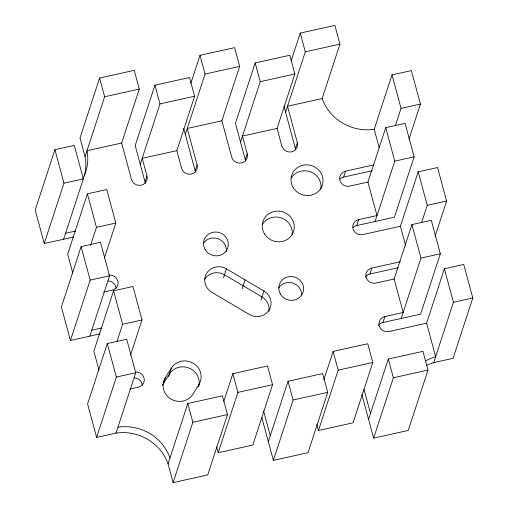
<?xml version="1.0" encoding="UTF-8"?>
<svg xmlns="http://www.w3.org/2000/svg" width="508" height="508" viewBox="0 0 508 508"><rect width="100%" height="100%" fill="white"/><g stroke="black" fill="none" stroke-linecap="round" stroke-linejoin="round"><path stroke-width="0.76" d="M63.621 239.224L83.344 178.867L74.295 145.383L54.928 149.682L35.198 210.039L44.247 243.523L73.685 236.988M44.247 243.523L63.97 183.166L54.928 149.682M145.263 183.267A8.045 7.645 18.1 0 0 145.028 181.94L135.198 145.536L154.921 85.185L189.554 77.502L194.615 96.234L176.828 150.647L142.196 158.331L146.971 175.997A8.045 7.645 18.1 0 1 141.249 185.21A8.045 7.645 18.1 0 1 131.477 179.438L121.641 143.034L139.275 89.084L134.214 70.352L99.581 78.035L80.01 137.928L85.071 156.661A46.412 44.12 18.1 0 1 84.29 175.99M85.071 156.661L104.642 96.768L99.581 78.035M104.362 258.077L115.811 223.044L106.763 189.56L87.395 193.853L67.666 254.21L72.809 273.234M89.808 336.169L109.538 275.812L100.489 242.329L81.115 246.628L61.392 306.978L70.434 340.468L99.873 333.934M90.519 245.447L96.437 227.343L87.395 193.853M70.434 340.468L90.164 280.111L81.115 246.628M140.259 164.268L159.982 103.918L154.921 85.185M145.028 181.94L146.971 175.997M130.556 355.022L142.005 319.983L132.956 286.499L113.582 290.798L93.859 351.155L98.997 370.18M190.862 83.242L199.987 55.328L234.62 47.644L239.681 66.377L221.894 120.79L231.731 157.194A8.045 7.645 18.1 0 0 241.503 162.966A8.045 7.645 18.1 0 0 247.225 153.753L242.449 136.087L277.082 128.403L294.869 73.984L289.808 55.258L255.175 62.941L235.452 123.292L245.281 159.696A8.045 7.645 18.1 0 1 245.516 161.023M116.002 433.108L135.725 372.758L126.683 339.268L107.309 343.567L87.579 403.924L96.628 437.407L116.002 433.108A46.412 44.12 18.1 0 1 168.065 463.868L173.126 482.6L207.759 474.916L227.482 414.56L222.421 395.827L187.795 403.511L168.065 463.868M116.961 341.636L122.631 324.282L113.582 290.798M185.325 134.417L205.048 74.06L199.987 55.328M96.628 437.407L116.357 377.057L107.309 343.567M195.389 172.142A8.045 7.645 18.1 0 0 195.155 170.815L197.098 164.878L187.261 128.473L221.894 120.79M240.513 142.024L260.236 81.674L255.175 62.941M162.916 385.077L165.265 377.876L171.336 368.11A16.091 15.297 18.1 0 1 193.256 363.245A16.091 15.297 18.1 0 1 198.977 384.435L198.253 386.664M168.573 376.555L171.336 368.11M245.281 159.696L247.225 153.753M291.116 60.998L300.241 33.084L334.874 25.4L339.935 44.133L322.148 98.546L287.515 106.229L297.351 142.627L295.408 148.571A8.045 7.645 18.1 0 1 295.643 149.898M223.437 277.933L226.409 268.84L263.931 291.008A14.484 13.767 18.1 0 1 269.088 310.083A14.484 13.767 18.1 0 1 249.358 314.458L211.836 292.291A14.484 13.767 18.1 0 1 206.68 273.221A14.484 13.767 18.1 0 1 226.409 268.84M285.579 112.173L305.302 51.816L300.241 33.084M173.126 482.6L192.856 422.243L187.795 403.511M242.094 288.957L245.066 279.864M223.844 401.237L232.861 373.659L267.487 365.976L272.548 384.708L252.825 445.059L218.192 452.742L216.573 446.748M260.96 300.101L263.931 291.008M218.192 452.742L237.922 392.392L232.861 373.659M340.074 178.949A8.045 7.645 18.1 0 1 343.675 177.082L345.618 171.145L373.272 165.005M268.319 441.623L288.049 381.267L322.675 373.583L327.736 392.316L308.013 452.672L273.38 460.356L261.849 417.665M379.146 147.568L374.212 129.305L391.998 74.892L411.372 70.593L420.421 104.077L409.073 138.779M273.38 460.356L293.11 399.999L288.049 381.267M435.019 236.48L446.608 201.022L437.566 167.532L418.192 171.831L400.406 226.244L362.763 234.601A8.045 7.645 18.1 0 1 352.99 228.829A8.045 7.645 18.1 0 1 358.712 219.615L376.987 215.557L367.938 182.074L385.724 127.66L405.092 123.361L414.141 156.845L394.418 217.202L356.768 225.552A8.045 7.645 18.1 0 0 353.168 227.419M356.768 225.552L358.712 219.615M395.44 125.52L401.047 108.375L391.998 74.892M375.044 221.501L394.767 161.144L385.724 127.66M323.856 379.736L333.115 351.415L367.741 343.732L372.802 362.464L353.079 422.815L318.446 430.498L316.827 424.504M318.446 430.498L338.176 370.148L333.115 351.415M365.36 276.885A8.045 7.645 18.1 0 1 369.868 274.028L371.805 268.084L400.234 261.779M426.542 365.43A46.412 44.12 18.1 0 1 433.705 362.617L453.072 358.318L472.802 297.961L463.753 264.478L444.379 268.776L426.599 323.19L388.95 331.54A8.045 7.645 18.1 0 1 379.178 325.768A8.045 7.645 18.1 0 1 384.905 316.554L403.174 312.503L394.132 279.019L411.912 224.606L431.286 220.307L440.334 253.79L420.605 314.147L382.962 322.497A8.045 7.645 18.1 0 0 378.454 325.355M382.962 322.497L384.905 316.554M421.634 222.466L427.241 205.321L418.192 171.831M401.237 318.44L420.961 258.089L411.912 224.606M368.573 419.379L388.303 359.023L422.929 351.339L427.99 370.072L408.267 430.428L373.634 438.112L361.899 394.672M373.634 438.112L393.363 377.755L388.303 359.023M433.705 362.617L453.428 302.26L444.379 268.776M198.977 384.435L192.907 394.208A16.091 15.297 18.1 0 1 170.993 399.072A16.091 15.297 18.1 0 1 165.265 377.876M205.048 74.06L239.681 66.377M305.302 51.816L339.935 44.133M104.642 96.768L139.275 89.084M159.982 103.918L194.615 96.234M260.236 81.674L294.869 73.984M121.641 143.034L87.008 150.717A46.412 44.12 18.1 0 1 82.925 178.378M63.97 183.166L83.344 178.867M401.047 108.375L420.421 104.077M65.557 233.286L75.629 231.051M96.437 227.343L115.811 223.044M394.767 161.144L414.141 156.845M343.675 177.082L372.104 170.777M367.938 182.074L349.663 186.131A8.045 7.645 18.1 0 1 339.89 180.353A8.045 7.645 18.1 0 1 345.618 171.145M90.164 280.111L109.538 275.812M427.241 205.321L446.608 201.022M103.613 292.1L112.128 290.214A8.045 7.645 18.1 0 0 117.932 281.324A8.045 7.645 18.1 0 0 108.763 275.107M91.751 330.225L101.816 327.99M122.631 324.282L142.005 319.983M420.961 258.089L440.334 253.79M369.868 274.028L398.291 267.716M394.132 279.019L375.856 283.07A8.045 7.645 18.1 0 1 366.084 277.298A8.045 7.645 18.1 0 1 371.805 268.084M116.357 377.057L135.725 372.758M453.428 302.26L472.802 297.961M129.8 389.045L138.322 387.153A8.045 7.645 18.1 0 0 144.24 378.936A8.045 7.645 18.1 0 0 136.347 371.977M237.922 392.392L272.548 384.708M338.176 370.148L372.802 362.464M192.856 422.243L227.482 414.56M293.11 399.999L327.736 392.316M393.363 377.755L427.99 370.072M400.406 226.244L405.543 245.275M426.599 323.19L435.642 356.673A46.412 44.12 18.1 0 0 425.787 360.934M364.046 389.477L370.516 413.436M283.959 106.178L295.408 148.571M277.082 128.403L281.857 146.069A8.045 7.645 18.1 0 0 291.63 151.841A8.045 7.645 18.1 0 0 297.351 142.627M263.589 410.972L270.262 435.68M183.706 128.422L195.155 170.815M176.828 150.647L181.604 168.313A8.045 7.645 18.1 0 0 191.376 174.085A8.045 7.645 18.1 0 0 197.098 164.878M291.236 177.978A16.091 15.297 18.1 0 1 310.629 171.894A16.091 15.297 18.1 0 1 320.815 189.363M262.496 224.225A16.091 15.297 18.1 0 1 281.559 218.021A16.091 15.297 18.1 0 1 292.183 234.95M198.831 386.086A16.091 15.297 18.1 0 0 189.116 368.097A16.091 15.297 18.1 0 0 169.399 374.047L163.322 383.819A16.091 15.297 18.1 0 0 162.674 384.981M203.251 243.548A12.471 11.855 18.1 0 1 218.027 238.741A12.471 11.855 18.1 0 1 226.257 251.86M268.929 311.334A14.484 13.767 18.1 0 0 261.988 296.951L224.466 274.784A14.484 13.767 18.1 0 0 204.743 279.159M108.21 280.975A8.045 7.645 18.1 0 1 116.148 288.271M134.404 377.92A8.045 7.645 18.1 0 1 142.335 385.21M278.575 288.049A12.471 11.855 18.1 0 1 292.576 282.988A12.471 11.855 18.1 0 1 301.701 294.805M117.945 427.171A46.412 44.12 18.1 0 1 170.009 457.93M374.212 129.305A46.412 44.12 18.1 0 1 322.148 98.546M205.111 249.517A12.471 11.855 18.1 0 0 226.612 250.266A12.471 11.855 18.1 0 0 215.983 232.029A12.471 11.855 18.1 0 0 205.111 249.517M280.441 294.018A12.471 11.855 18.1 0 0 301.942 294.761A12.471 11.855 18.1 0 0 291.306 276.53A12.471 11.855 18.1 0 0 280.441 294.018M264.338 233.648A16.091 15.297 18.1 0 0 292.081 234.613A16.091 15.297 18.1 0 0 278.359 211.087A16.091 15.297 18.1 0 0 264.338 233.648M293.078 187.401A16.091 15.297 18.1 0 0 320.821 188.366A16.091 15.297 18.1 0 0 307.099 164.833A16.091 15.297 18.1 0 0 293.078 187.401"/></g></svg>
